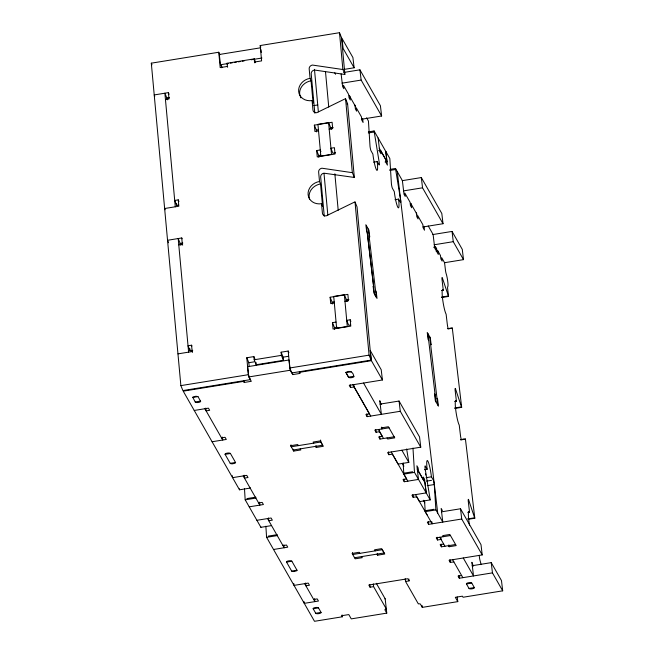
<?xml version="1.0" encoding="UTF-8"?>
<svg xmlns="http://www.w3.org/2000/svg" width="654" height="654" viewBox="0 0 654 654"><rect width="100%" height="100%" fill="white"/><g stroke="black" fill="none" stroke-linecap="round" stroke-linejoin="round"><path stroke-width="0.98" d="M286.992 561.385L286.722 561.573A2.714 0.867 -6.7 0 0 286.542 562.08L291.659 571.065A2.714 0.858 -6.7 0 0 292.354 571.433L292.763 571.506A2.714 0.858 -6.7 0 0 294.3 571.498L296.802 570.713A2.714 0.858 -6.7 0 0 296.99 570.198L291.864 561.222A2.714 0.867 -6.7 0 0 291.169 560.854L290.278 560.74A2.714 0.867 -6.7 0 0 286.992 561.385M346.833 103.978L347.593 103.782L354.345 177.455L323.926 173.171A3.63 3.156 -22.2 0 0 320.664 176.923L324.278 216.327M249.354 377.17L248.34 374.693L246.787 357.746L253.891 356.602L254.177 359.774L256.204 364.736L283.427 360.329L281.4 355.367L281.114 352.195L288.21 351.043L289.763 367.981L291.79 372.943L371.096 360.101L357.051 206.934L355.024 201.972L354.509 202.086L326.264 215.836A3.63 3.156 -22.2 0 1 322.422 213.237L321.547 203.713A12.688 11.044 -22.2 0 1 308.099 194.614A12.688 11.044 -22.2 0 1 319.512 181.485L318.637 171.961A3.63 3.156 -22.2 0 1 321.899 168.209L351.288 172.525A3.63 3.156 -22.1 0 0 352.318 172.484L354.345 177.455M249.689 377.996L250.368 379.647L182.899 390.577L180.872 385.615L151.311 63.168L218.771 52.246L219.785 54.732M227.625 67.272L226.995 63.275L254.218 58.868L254.504 62.04L261.608 60.887L260.202 45.543L339.5 32.7L341.527 37.662L344.887 74.303A3.63 3.156 -22.1 0 1 343.857 74.327L314.468 70.019A3.63 3.156 -22.2 0 0 311.206 73.771L314.819 113.175M260.733 47.783L219.303 54.495L220.512 64.738L222.008 67.354M220.512 64.738L228.409 63.463M230.38 63.144L232.35 62.817M234.328 62.498L236.298 62.179M238.269 61.86L240.247 61.541M242.217 61.223L244.187 60.904M251.095 59.784L261.943 58.026M227.281 66.446L220.185 67.599L218.771 52.246M169.1 94.282L168.421 92.623L154.221 94.936L154.761 96.244M166.664 98.198L169.5 97.74M344.086 69.406L354.125 67.779L352.915 57.536L341.903 38.234L343.121 48.478L354.125 67.779M165.454 99.547L169.002 98.975L168.421 92.623M343.865 72.439L359.929 69.831L380.415 105.744L381.625 115.987L361.539 119.241M342.058 83.164L361.147 80.074L381.625 115.987M313.781 105.596L317.787 104.942M318.482 130.923L314.926 131.495L314.345 125.143L332.101 122.273L332.682 128.625L329.134 129.198M314.345 125.143L316.373 130.105L318.343 129.786M330.18 127.873L333.139 127.391M368.39 131.895L374.113 130.963L389.8 158.472A3.63 0.458 80.8 0 1 389.89 159.404L391.411 183.848A3.63 0.458 80.8 0 0 392.433 188.336L394.272 191.573A12.688 1.602 80.8 0 0 397.845 207.293A12.688 1.602 80.8 0 0 398.58 199.11L395.024 199.691M368.333 132.942L374.252 131.985A3.63 0.458 80.8 0 1 374.113 130.963M335.567 152.783L332.902 153.208L330.875 148.245L334.431 147.673L335.012 154.025L317.255 156.903L316.675 150.551L320.223 149.97L320.901 151.63M316.675 150.551L318.702 155.513L320.476 155.219M378.584 150.706L380.563 150.387L385.778 159.543L386.187 162.952L387.413 165.11L385.803 151.45L386.955 161.702L385.067 162.012M373.63 162.176L377.186 161.603L379.026 164.833A3.63 0.458 80.8 0 0 379.238 162.503L374.252 131.985M178.934 201.522L178.256 199.862L174.708 200.443L176.735 205.397L178.509 205.111M389.849 169.394L395.507 168.479L402.39 180.635L404.008 194.295L405.235 196.453L404.826 193.036L410.05 202.192L410.459 205.609L411.685 207.759L411.227 203.86M389.735 170.457L395.645 169.5A3.63 0.458 80.8 0 1 395.507 168.479M397.272 171.659L437.722 513.088M402.243 180.659L421.323 177.569L441.81 213.482L443.02 223.725L422.934 226.979M403.461 190.903L422.541 187.812L443.02 223.725M182.09 238.8L181.747 237.966L167.547 240.28L168.56 242.748M179.989 243.541L182.826 243.084M178.779 244.898L182.335 244.318L182.67 245.144M432.825 234.549L452.053 231.434L462.288 249.395L463.506 259.638L444.671 262.687M434.182 244.768L453.263 241.678L463.506 259.638M433.577 247.22L435.556 246.901L436.684 248.88L437.085 252.289L438.311 254.447L437.902 250.997L436.128 251.283M334.259 303.031L330.711 303.603L330.123 297.251L347.879 294.374L348.459 300.726L344.911 301.306M330.123 297.251L332.15 302.213L334.12 301.895M345.958 299.982L348.917 299.499M441.507 290.548L443.281 290.262L442.006 279.413A3.622 0.458 80.8 0 1 442.284 277.68L448.554 296.417L441.45 297.57M441.458 297.088L448.366 295.968M191.916 346.031L191.581 345.206L188.033 345.786L190.061 350.74L192.717 350.315M350.462 325.03L348.68 325.316L346.661 320.354L350.209 319.781L350.789 326.133L333.033 329.003L332.453 322.659L336.009 322.079M332.453 322.659L334.48 327.613L337.145 327.188M177.962 353.871L192.162 351.558L192.505 352.383M254.177 359.774L281.4 355.367M447.41 328.717L450.369 328.234M448.758 328.692L452.306 328.112L461.675 407.328L454.971 408.415M281.114 352.195L283.133 357.158L288.463 356.291M246.787 357.746L248.814 362.708L254.136 361.85M180.872 385.615L248.34 374.693M289.763 367.981L369.069 355.147L371.096 360.101M290.245 370.238L289.027 359.994L247.604 366.698L248.814 376.941L290.245 370.238L292.73 374.603L299.834 373.45L299.614 371.586M418.519 479.423L404.262 481.736L403.036 479.578L406.584 479.006L392.4 454.138L388.852 454.71L387.618 452.56L420.759 447.189L400.281 411.284L367.139 416.647L365.905 414.489L369.461 413.917L354.067 386.931L350.519 387.503L349.285 385.353L382.427 379.982L371.415 360.681L299.221 372.371L299.834 373.45M250.09 487.582A3.63 0.458 80.8 0 1 250.155 488.088L239.503 489.813L183.226 391.157L243.59 381.38L244.204 382.459L251.308 381.307L248.814 376.941M192.644 397.46L197.966 396.602L200.606 401.221A2.714 0.858 -6.7 0 1 200.426 401.736L199.781 402.096A2.714 0.858 -6.7 0 1 196.388 402.529L195.963 402.455A2.714 0.858 -6.7 0 1 195.293 402.079L192.693 397.174L195.922 396.242L197.966 396.602M351.296 371.774L345.974 372.641L348.533 377.129L353.855 376.263M195.203 401.948L200.525 401.09M194.238 410.459L208.438 408.153L209.664 410.311L206.116 410.884L205.789 408.088M379.982 404.131L399.063 401.041L419.549 436.946L420.759 447.189M221.51 437.869L225.058 437.297L226.292 439.447L212.084 441.752M454.628 401.458L456.402 401.172L455.127 390.324A3.63 0.458 80.8 0 1 455.405 388.59L461.487 406.878A3.646 0.458 80.8 0 0 461.634 407.238L461.675 407.328M454.579 407.998L461.487 406.878M225.09 454.358L230.421 453.492L235.538 462.468A2.714 0.858 -6.7 0 1 235.358 462.983L232.849 463.776A2.714 0.858 -6.7 0 1 231.328 463.776L230.903 463.702A2.714 0.858 -6.7 0 1 230.224 463.326L225.09 454.358A2.714 0.867 -6.7 0 1 225.27 453.843L225.548 453.655A2.714 0.867 -6.7 0 1 228.818 453.009L229.734 453.124A2.714 0.867 -6.7 0 1 230.412 453.492M389.073 427.806L374.816 430.111L376.05 432.269L379.598 431.689L382.263 436.357L378.707 436.937L379.941 439.087L394.198 436.782M293.082 450.017L322.667 445.227L320.828 441.99L291.234 446.78L291.005 444.834M298.363 445.627L297.75 444.548L290.646 445.701L293.72 451.088L300.824 449.936L300.211 448.865M315.596 446.371L316.209 447.45L323.313 446.298L320.239 440.91L313.135 442.063L313.748 443.134M230.216 463.334L235.538 462.468M460.539 439.627L463.498 439.145M460.498 439.823L465.427 439.022L474.804 518.238L469.081 519.17M406.641 448.987L408.668 461.381A3.63 0.458 80.8 0 1 408.807 462.403L398.155 464.127L391.223 451.971M424.471 469.703L427.136 469.278A12.688 1.602 80.8 0 1 427.871 461.095A12.688 1.602 80.8 0 1 431.436 476.815L433.275 480.044A3.622 0.458 80.8 0 1 434.297 484.54L435.817 508.984A3.63 0.458 80.8 0 0 435.907 509.916L442.791 522.08L441.172 508.42L442.398 510.57M246.893 498.593L255.771 497.163A3.63 0.458 80.8 0 0 255.861 498.095L245.209 499.82A3.63 0.458 80.8 0 1 245.111 498.888L244.482 488.701M407.867 481.148L403.861 474.125A3.63 0.458 80.8 0 1 403.771 473.194L412.649 471.763M403.861 474.125L414.513 472.401L430.201 499.909L419.549 501.634L415.543 494.612M258.632 502.959L262.18 502.386L263.415 504.536L249.207 506.834M426.106 477.682L431.436 476.815M426.571 481.131L431.501 480.338M427.193 485.685L434.297 484.54M256.891 520.306L271.091 518.001L272.326 520.159L268.769 520.731L268.442 517.943M418.462 479.431L416.9 465.771L418.127 467.921L418.535 471.338L423.759 480.494L423.351 477.077L424.585 479.235L426.195 492.895L411.946 495.201L413.173 497.351L416.721 496.778L432.139 523.805L431.902 521.851M245.209 499.82L260.897 527.32L271.549 525.603M268.287 536.108L277.165 534.67A3.63 0.458 80.8 0 0 277.255 535.601L266.603 537.326A3.63 0.458 80.8 0 1 266.513 536.394L265.876 526.208M427.07 514.812L425.255 511.641A3.63 0.458 80.8 0 1 425.165 510.709L434.043 509.27M425.255 511.641L435.907 509.916M441.434 511.853L460.514 508.771L481.001 544.676L482.211 554.919L449.069 560.29L450.295 562.44L453.851 561.868M467.749 512.368L469.531 512.082L468.256 501.234A3.63 0.458 80.8 0 1 468.526 499.501L474.608 517.788A3.589 0.458 80.8 0 0 474.755 518.148L474.804 518.238M282.953 545.6L286.509 545.027L287.735 547.177L273.536 549.483M430.904 521.647L427.356 522.219L428.583 524.377L461.724 519.014L482.211 554.919M467.504 518.941L474.608 517.788M286.542 562.08L291.864 561.222M450.467 535.544L436.267 537.841L437.493 540L441.049 539.419L440.829 537.563M354.525 557.748L384.119 552.957L382.271 549.72L352.686 554.51L352.457 552.565M443.706 544.087L440.158 544.668L441.385 546.818L455.593 544.52M377.047 554.101L377.66 555.181L384.756 554.028L381.691 548.641L374.587 549.793L375.2 550.864M291.659 571.065L296.99 570.198M448.489 545.673L449.102 546.744L456.206 545.6L449.854 534.465L442.75 535.618L443.371 536.689M472.155 565.718L491.236 562.636L501.479 580.589L502.689 590.832L463.04 597.249L462.427 596.17L455.323 597.323L457.784 601.631L422.271 607.378L420.432 604.149A1.815 0.572 -6.7 0 0 418.347 603.895L405.545 581.455L405.218 578.659M405.545 581.455L409.093 580.883L407.867 578.725L368.807 585.052L370.041 587.202L373.589 586.63L386.391 609.07A1.815 0.572 -6.7 0 0 384.92 609.896L386.767 613.133L351.255 618.88L348.803 614.572L341.699 615.716L342.312 616.796L314.5 621.3L266.603 537.326M313.683 599.465L317.231 598.892L318.457 601.042L304.257 603.348L304.053 601.639M461.634 575.512L458.078 576.084L459.312 578.242L492.454 572.871L502.689 590.832M313.168 608.768L318.49 607.901L321.057 612.389A2.722 0.867 -6.7 0 1 318.85 613.632A2.722 0.867 -6.7 0 1 315.727 613.256L313.168 608.768A2.714 0.867 -6.7 0 1 315.367 607.525A2.714 0.867 -6.7 0 1 318.49 607.901M466.441 583.948L471.771 583.09L474.33 587.578A2.722 0.867 -6.7 0 1 472.131 588.813A2.722 0.867 -6.7 0 1 469.008 588.436L466.441 583.948A2.714 0.867 -6.7 0 1 468.648 582.714A2.714 0.867 -6.7 0 1 471.771 583.09M315.727 613.256L321.057 612.389M469.008 588.436L474.33 587.578M465.427 439.022L461.462 439.807A3.622 0.458 80.8 0 1 460.449 435.319L459.231 425.075A12.696 1.602 80.8 0 1 455.666 409.347A12.696 1.602 80.8 0 1 456.402 401.172M366.6 117.785L368.406 120.965A3.63 0.458 80.8 0 1 368.496 121.897L370.017 146.341A3.63 0.458 80.8 0 0 371.039 150.829L372.878 154.066A12.688 1.602 80.8 0 0 376.442 169.787A12.688 1.602 80.8 0 0 377.186 161.603M428.239 225.957L433.111 234.5L434.73 248.16L435.956 250.319L435.556 246.901M349.269 95.533L355.621 106.667M379.279 148.237L386.955 161.702M410.671 203.271L417.015 214.406M437.902 250.997L440.469 255.485L440.87 258.935L442.104 261.085L441.695 257.676L444.565 262.704L445.415 269.906A3.622 0.458 80.8 0 0 445.987 273.078L446.649 275.367A7.251 0.916 80.8 0 1 447.941 286.321L447.63 286.91A3.622 0.458 80.8 0 0 447.704 289.215L448.554 296.417M334.774 72.823L335.592 74.262M398.58 199.11L400.42 202.348A3.63 0.458 80.8 0 0 400.632 200.01L395.645 169.5M369.126 235.873L369.739 236.952L368.93 230.126L365.856 224.739L366.665 231.565L367.278 232.644L373.745 287.269L373.132 286.199L373.941 293.025L377.015 298.412L376.205 291.586L375.584 290.507M428.672 340.382L428.059 339.303L427.25 332.477L430.324 337.865L431.133 344.691L430.52 343.612M435.139 395.008L434.526 393.937L435.335 400.763L438.409 406.15L437.6 399.324L436.986 398.245M427.136 469.278L425.288 466.04A3.622 0.458 80.8 0 0 425.084 468.378L430.062 498.888A3.63 0.458 80.8 0 1 430.201 499.909M417.252 469.188L424.936 482.66L426.146 492.903M363.542 383.04L381.396 414.342L379.778 400.681L381.208 404.54M401.875 450.246L408.807 462.403M463.269 557.985L473.512 575.945L471.894 562.285L473.324 566.143M402.431 463.604L403.902 466.179M423.334 500.253L424.806 502.828M387.037 437.943L387.659 439.014L394.754 437.869L388.411 426.735L381.307 427.888L381.92 428.967L381.699 427.103M352.89 384.765L370.744 416.067M378.421 429.531L383.538 438.507M439.815 537.269L444.941 546.245M452.617 559.71L462.86 577.67M359.814 553.358L359.201 552.278L352.097 553.431L355.171 558.818L362.267 557.666L361.654 556.587M376.32 583.294L385.181 598.827L386.767 613.133M204.89 408.734L222.736 440.028L222.393 437.101M243.223 475.932L259.859 505.109L259.515 502.182M267.543 518.581L284.188 547.758L283.836 544.831M304.666 583.662L314.909 601.623L314.566 598.696M339.5 32.7L342.859 69.34L344.887 74.303M342.859 69.34A3.63 3.156 -22.1 0 1 341.838 69.373L312.44 65.057A3.63 3.156 -22.2 0 0 309.178 68.809L310.053 78.333A12.688 11.044 -22.2 0 0 298.649 91.462A12.688 11.044 -22.2 0 0 312.089 100.561L312.964 110.085A3.63 3.156 -22.3 0 0 316.806 112.684L344.56 99.114A3.638 3.18 -22.3 0 1 345.565 98.811L347.593 103.782M328.978 123.565L331.292 129.23L331.128 127.416M310.053 78.333L311.067 80.81L313.103 103.038L312.089 100.561M319.512 181.485L320.525 183.962L322.561 206.19L321.547 203.713M260.202 45.543L260.709 46.786M254.218 58.868L255.567 62.171M254.504 62.04L254.847 62.866M344.756 295.673L347.078 301.339L346.906 299.524M350.209 319.781L350.887 321.433M226.995 63.275L227.33 64.1M288.21 351.043L288.888 352.694M151.311 63.168L151.981 64.82M253.891 356.602L254.226 357.427M254.561 358.261L254.897 359.087M165.143 209.754L164.636 208.512L178.836 206.214L178.256 199.862M452.053 231.434L453.263 241.678M491.236 562.636L492.454 572.871M479.194 555.336L479.407 557.134A3.622 0.458 80.8 0 0 479.979 560.306L480.633 562.604A7.251 0.916 80.8 0 1 481.082 564.615M421.323 177.569L422.541 187.812M460.514 508.771L461.724 519.014M424.029 226.3L424.487 230.208L423.261 228.05L422.852 224.641L417.628 215.477L418.037 218.894L416.811 216.736L416.345 212.836M458.977 575.446L459.312 578.242M429.711 336.785L437.788 405.071M427.871 333.556L435.948 401.842M457.228 596.979L457.784 601.631M448.881 544.888L449.102 546.744M449.96 559.595L450.295 562.44M441.058 544.03L441.385 546.818M437.166 537.204L437.493 540M428.247 521.532L428.583 524.377M380.563 150.387L380.963 153.796L379.737 151.646L378.118 137.986M412.837 494.563L413.173 497.351M359.929 69.831L361.147 80.074M399.063 401.041L400.281 411.284M422.051 605.457L422.271 607.378M362.627 118.562L363.093 122.47L361.866 120.311L361.458 116.903L356.234 107.738L356.643 111.155L355.408 109.005L354.95 105.098M403.935 478.941L404.262 481.736M368.267 229.055L376.344 297.341L374.497 294.112L366.42 225.826M408.881 579.019L409.093 580.883M349.825 96.122L350.291 100.021L349.064 97.871L348.656 94.454L343.432 85.298L343.841 88.715L342.606 86.557L341.11 73.877M382.427 379.982L381.217 369.739L370.205 350.438L371.415 360.681M388.509 451.865L388.852 454.71M379.377 429.833L379.598 431.689M379.606 436.3L379.941 439.087M375.715 429.474L376.05 432.269M366.804 413.802L367.139 416.647M377.44 553.317L377.66 555.181M353.847 385.067L354.067 386.931M350.184 384.716L350.519 387.503M373.262 583.834L373.589 586.63M369.706 584.406L370.041 587.202M342.091 614.932L342.312 616.796M320.599 440.044L320.828 441.99M315.988 445.587L316.209 447.45M260.954 49.647L261.281 52.443M292.51 372.739L292.73 374.603M293.499 449.224L293.72 451.088M305.565 583.025L305.9 585.821L309.448 585.248L308.222 583.09L294.014 585.387L293.785 583.442M243.983 380.595L244.204 382.459M244.106 475.213L244.449 478.09L247.997 477.518L246.771 475.36L232.571 477.657L232.333 475.711M345.565 98.819L352.318 172.493M355.024 201.972L369.069 355.147M325.496 71.67L328.741 107.068M334.856 173.792L338.2 210.261M314.468 69.349L318.367 111.826M324.016 173.49L327.826 215.027M316.373 130.105L316.536 131.92M318.702 155.513L318.866 157.328M332.15 302.213L332.314 304.028M334.48 327.613L334.644 329.428M283.133 357.158L283.427 360.329M255.984 362.357L256.057 363.15M256.131 363.943L256.204 364.736M221.592 65.841L221.771 67.763M248.814 362.708L249.158 366.477M181.747 237.966L182.335 244.318M191.581 345.206L192.162 351.558M167.408 98.01L167.571 99.825L164.873 93.211L175.288 206.803M180.733 243.353L180.905 245.168L178.199 238.555L188.614 352.146M176.547 203.386L176.735 205.397M189.873 348.729L190.061 350.74M424.528 500.523L425.165 510.709M412.968 448.047L414.423 471.469A3.63 0.458 80.8 0 0 414.513 472.401M403.134 463.016L403.771 473.194M384.838 598.892A1.815 0.572 -6.7 0 1 385.181 598.827M309.514 199.078A12.688 11.044 -22.2 0 1 320.525 183.97M300.905 97.887A12.696 11.044 -22.2 0 1 300.415 96.923M300.047 95.925A12.696 11.044 -22.2 0 1 311.067 80.818M425.533 473.594A12.696 1.602 80.8 0 1 425.746 474.976M452.306 328.112A3.63 0.458 80.8 0 0 452.151 327.948L448.342 328.897A3.63 0.458 80.8 0 1 447.32 324.409L446.11 314.165A12.688 1.602 80.8 0 1 442.545 298.445A12.688 1.602 80.8 0 1 443.281 290.262M469.498 525.121A12.688 1.602 80.8 0 1 469.531 512.082M260.832 526.822A3.63 0.458 80.8 0 1 260.897 527.328M239.356 488.791A3.63 0.458 80.8 0 1 239.503 489.813M345.966 372.355L348.557 377.268A2.714 0.858 -6.7 0 0 349.252 377.636L349.661 377.71A2.714 0.858 -6.7 0 0 353.43 377.105L353.7 376.917A2.714 0.858 -6.7 0 0 353.879 376.41C353.168 371.685 349.612 370.099 345.966 372.355M328.594 122.617L317.942 124.342L320.852 156.093L331.504 154.369L328.594 122.617M344.372 294.725L333.72 296.45L336.63 328.202L347.282 326.477L344.372 294.725"/></g></svg>
